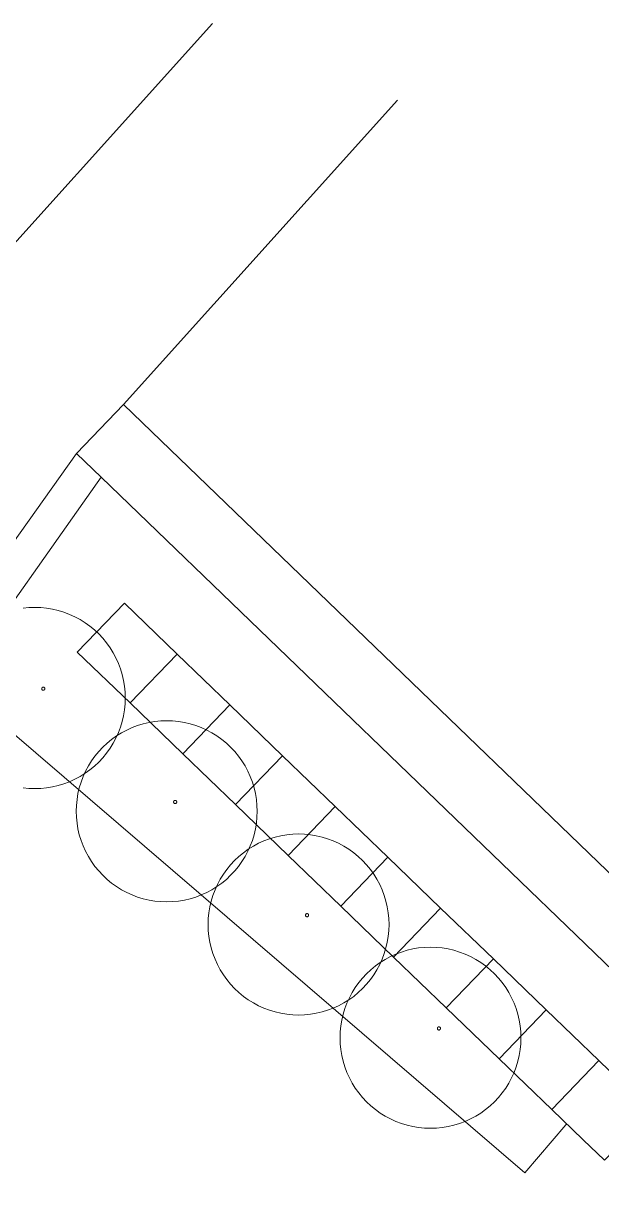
# Model space of a CAD drawing. Header units: inches. Extents: x 501854 to 503583, y 4345579 to 4347155.
# Drawn here: x 503235.6 to 503261.2, y 4346314.3 to 4346365.9 of the extents above; entities that cross this region are included whole.
import ezdxf

# ---------------------------------------------------------------- set-up
doc = ezdxf.new("R2010")
doc.units = ezdxf.units.IN
doc.header["$MEASUREMENT"] = 0
doc.layers.add('cp_alberi_linea', color=252, linetype='Continuous', lineweight=9)
doc.layers.add('cp_recinzioni leggere_linea', color=132, linetype='Continuous', lineweight=9)

msp = doc.modelspace()

# ---------------------------------------------------------------- linework, layer by layer
at = {"layer": 'cp_alberi_linea'}
msp.add_lwpolyline([(503235.604, 4346332.157), (503235.865, 4346332.131), (503236.126, 4346332.122), (503236.388, 4346332.131), (503236.649, 4346332.157), (503236.907, 4346332.199), (503237.162, 4346332.259), (503237.412, 4346332.335), (503237.657, 4346332.427), (503237.896, 4346332.535), (503238.126, 4346332.658), (503238.349, 4346332.796), (503238.561, 4346332.949), (503238.764, 4346333.115), (503238.955, 4346333.294), (503239.134, 4346333.485), (503239.3, 4346333.687), (503239.452, 4346333.9), (503239.591, 4346334.122), (503239.714, 4346334.353), (503239.822, 4346334.592), (503239.914, 4346334.837), (503239.99, 4346335.087), (503240.05, 4346335.342), (503240.092, 4346335.6), (503240.118, 4346335.861), (503240.126, 4346336.122), (503240.118, 4346336.384), (503240.092, 4346336.644), (503240.05, 4346336.903), (503239.99, 4346337.158), (503239.914, 4346337.408), (503239.822, 4346337.653), (503239.714, 4346337.891), (503239.591, 4346338.122), (503239.452, 4346338.345), (503239.3, 4346338.557), (503239.134, 4346338.76), (503238.955, 4346338.951), (503238.764, 4346339.13), (503238.561, 4346339.296), (503238.349, 4346339.448), (503238.126, 4346339.586), (503237.896, 4346339.71), (503237.657, 4346339.818), (503237.412, 4346339.91), (503237.162, 4346339.986), (503236.907, 4346340.045), (503236.649, 4346340.088), (503236.388, 4346340.114), (503236.126, 4346340.122), (503235.865, 4346340.114), (503235.604, 4346340.088)], dxfattribs=at)
for points in [[(503236.571, 4346336.533), (503236.57, 4346336.538), (503236.57, 4346336.543), (503236.569, 4346336.547), (503236.568, 4346336.552), (503236.567, 4346336.556), (503236.565, 4346336.56), (503236.563, 4346336.565), (503236.561, 4346336.569), (503236.559, 4346336.572), (503236.556, 4346336.576), (503236.553, 4346336.58), (503236.55, 4346336.583), (503236.547, 4346336.586), (503236.543, 4346336.589), (503236.539, 4346336.592), (503236.536, 4346336.594), (503236.531, 4346336.596), (503236.527, 4346336.598), (503236.523, 4346336.6), (503236.519, 4346336.601), (503236.514, 4346336.602), (503236.51, 4346336.603), (503236.505, 4346336.603), (503236.5, 4346336.604), (503236.496, 4346336.603), (503236.491, 4346336.603), (503236.487, 4346336.602), (503236.482, 4346336.601), (503236.478, 4346336.6), (503236.474, 4346336.598), (503236.469, 4346336.596), (503236.465, 4346336.594), (503236.462, 4346336.592), (503236.458, 4346336.589), (503236.454, 4346336.586), (503236.451, 4346336.583), (503236.448, 4346336.58), (503236.445, 4346336.576), (503236.442, 4346336.572), (503236.44, 4346336.569), (503236.438, 4346336.565), (503236.436, 4346336.56), (503236.434, 4346336.556), (503236.433, 4346336.552), (503236.432, 4346336.547), (503236.431, 4346336.543), (503236.431, 4346336.538), (503236.43, 4346336.533), (503236.431, 4346336.529), (503236.431, 4346336.524), (503236.432, 4346336.52), (503236.433, 4346336.515), (503236.434, 4346336.511), (503236.436, 4346336.507), (503236.438, 4346336.502), (503236.44, 4346336.498), (503236.442, 4346336.495), (503236.445, 4346336.491), (503236.448, 4346336.487), (503236.451, 4346336.484), (503236.454, 4346336.481), (503236.458, 4346336.478), (503236.462, 4346336.475), (503236.465, 4346336.473), (503236.469, 4346336.471), (503236.474, 4346336.469), (503236.478, 4346336.467), (503236.482, 4346336.466), (503236.487, 4346336.465), (503236.491, 4346336.464), (503236.496, 4346336.464), (503236.5, 4346336.463), (503236.505, 4346336.464), (503236.51, 4346336.464), (503236.514, 4346336.465), (503236.519, 4346336.466), (503236.523, 4346336.467), (503236.527, 4346336.469), (503236.531, 4346336.471), (503236.536, 4346336.473), (503236.539, 4346336.475), (503236.543, 4346336.478), (503236.547, 4346336.481), (503236.55, 4346336.484), (503236.553, 4346336.487), (503236.556, 4346336.491), (503236.559, 4346336.495), (503236.561, 4346336.498), (503236.563, 4346336.502), (503236.565, 4346336.507), (503236.567, 4346336.511), (503236.568, 4346336.515), (503236.569, 4346336.52), (503236.57, 4346336.524), (503236.57, 4346336.529)], [(503245.958, 4346331.12), (503245.949, 4346331.381), (503245.924, 4346331.642), (503245.881, 4346331.9), (503245.822, 4346332.155), (503245.746, 4346332.405), (503245.654, 4346332.65), (503245.545, 4346332.889), (503245.422, 4346333.12), (503245.284, 4346333.342), (503245.131, 4346333.555), (503244.965, 4346333.757), (503244.786, 4346333.948), (503244.595, 4346334.127), (503244.393, 4346334.293), (503244.18, 4346334.446), (503243.958, 4346334.584), (503243.727, 4346334.707), (503243.489, 4346334.815), (503243.244, 4346334.907), (503242.993, 4346334.983), (503242.738, 4346335.043), (503242.48, 4346335.085), (503242.22, 4346335.111), (503241.958, 4346335.12), (503241.696, 4346335.111), (503241.436, 4346335.085), (503241.178, 4346335.043), (503240.923, 4346334.983), (503240.672, 4346334.907), (503240.427, 4346334.815), (503240.189, 4346334.707), (503239.958, 4346334.584), (503239.736, 4346334.446), (503239.523, 4346334.293), (503239.321, 4346334.127), (503239.13, 4346333.948), (503238.951, 4346333.757), (503238.785, 4346333.555), (503238.632, 4346333.342), (503238.494, 4346333.12), (503238.37, 4346332.889), (503238.262, 4346332.65), (503238.17, 4346332.405), (503238.094, 4346332.155), (503238.035, 4346331.9), (503237.992, 4346331.642), (503237.967, 4346331.381), (503237.958, 4346331.12), (503237.967, 4346330.858), (503237.992, 4346330.598), (503238.035, 4346330.339), (503238.094, 4346330.084), (503238.17, 4346329.834), (503238.262, 4346329.589), (503238.37, 4346329.351), (503238.494, 4346329.12), (503238.632, 4346328.897), (503238.785, 4346328.685), (503238.951, 4346328.482), (503239.13, 4346328.291), (503239.321, 4346328.112), (503239.523, 4346327.946), (503239.736, 4346327.794), (503239.958, 4346327.656), (503240.189, 4346327.532), (503240.427, 4346327.424), (503240.672, 4346327.332), (503240.923, 4346327.256), (503241.178, 4346327.197), (503241.436, 4346327.154), (503241.696, 4346327.128), (503241.958, 4346327.12), (503242.22, 4346327.128), (503242.48, 4346327.154), (503242.738, 4346327.197), (503242.993, 4346327.256), (503243.244, 4346327.332), (503243.489, 4346327.424), (503243.727, 4346327.532), (503243.958, 4346327.656), (503244.18, 4346327.794), (503244.393, 4346327.946), (503244.595, 4346328.112), (503244.786, 4346328.291), (503244.965, 4346328.482), (503245.131, 4346328.685), (503245.284, 4346328.897), (503245.422, 4346329.12), (503245.545, 4346329.351), (503245.654, 4346329.589), (503245.746, 4346329.834), (503245.822, 4346330.084), (503245.881, 4346330.339), (503245.924, 4346330.598), (503245.949, 4346330.858)], [(503242.402, 4346331.531), (503242.402, 4346331.535), (503242.402, 4346331.54), (503242.401, 4346331.545), (503242.4, 4346331.549), (503242.398, 4346331.553), (503242.397, 4346331.558), (503242.395, 4346331.562), (503242.393, 4346331.566), (503242.39, 4346331.57), (503242.388, 4346331.574), (503242.385, 4346331.577), (503242.382, 4346331.58), (503242.378, 4346331.584), (503242.375, 4346331.586), (503242.371, 4346331.589), (503242.367, 4346331.592), (503242.363, 4346331.594), (503242.359, 4346331.596), (503242.355, 4346331.597), (503242.35, 4346331.599), (503242.346, 4346331.6), (503242.341, 4346331.6), (503242.337, 4346331.601), (503242.332, 4346331.601), (503242.327, 4346331.601), (503242.323, 4346331.6), (503242.318, 4346331.6), (503242.314, 4346331.599), (503242.31, 4346331.597), (503242.305, 4346331.596), (503242.301, 4346331.594), (503242.297, 4346331.592), (503242.293, 4346331.589), (503242.289, 4346331.586), (503242.286, 4346331.584), (503242.282, 4346331.58), (503242.279, 4346331.577), (503242.276, 4346331.574), (503242.274, 4346331.57), (503242.271, 4346331.566), (503242.269, 4346331.562), (503242.267, 4346331.558), (503242.266, 4346331.553), (503242.264, 4346331.549), (503242.263, 4346331.545), (503242.263, 4346331.54), (503242.262, 4346331.535), (503242.262, 4346331.531), (503242.262, 4346331.526), (503242.263, 4346331.522), (503242.263, 4346331.517), (503242.264, 4346331.513), (503242.266, 4346331.508), (503242.267, 4346331.504), (503242.269, 4346331.5), (503242.271, 4346331.496), (503242.274, 4346331.492), (503242.276, 4346331.488), (503242.279, 4346331.485), (503242.282, 4346331.481), (503242.286, 4346331.478), (503242.289, 4346331.475), (503242.293, 4346331.473), (503242.297, 4346331.47), (503242.301, 4346331.468), (503242.305, 4346331.466), (503242.31, 4346331.464), (503242.314, 4346331.463), (503242.318, 4346331.462), (503242.323, 4346331.461), (503242.327, 4346331.461), (503242.332, 4346331.461), (503242.337, 4346331.461), (503242.341, 4346331.461), (503242.346, 4346331.462), (503242.35, 4346331.463), (503242.355, 4346331.464), (503242.359, 4346331.466), (503242.363, 4346331.468), (503242.367, 4346331.47), (503242.371, 4346331.473), (503242.375, 4346331.475), (503242.378, 4346331.478), (503242.382, 4346331.481), (503242.385, 4346331.485), (503242.388, 4346331.488), (503242.39, 4346331.492), (503242.393, 4346331.496), (503242.395, 4346331.5), (503242.397, 4346331.504), (503242.398, 4346331.508), (503242.4, 4346331.513), (503242.401, 4346331.517), (503242.402, 4346331.522), (503242.402, 4346331.526)], [(503251.79, 4346326.117), (503251.781, 4346326.379), (503251.755, 4346326.639), (503251.713, 4346326.897), (503251.653, 4346327.152), (503251.577, 4346327.403), (503251.485, 4346327.648), (503251.377, 4346327.886), (503251.254, 4346328.117), (503251.115, 4346328.339), (503250.963, 4346328.552), (503250.797, 4346328.754), (503250.618, 4346328.945), (503250.427, 4346329.124), (503250.225, 4346329.29), (503250.012, 4346329.443), (503249.79, 4346329.581), (503249.559, 4346329.705), (503249.32, 4346329.813), (503249.075, 4346329.905), (503248.825, 4346329.981), (503248.57, 4346330.04), (503248.312, 4346330.083), (503248.051, 4346330.109), (503247.79, 4346330.117), (503247.528, 4346330.109), (503247.267, 4346330.083), (503247.009, 4346330.04), (503246.754, 4346329.981), (503246.504, 4346329.905), (503246.259, 4346329.813), (503246.02, 4346329.705), (503245.79, 4346329.581), (503245.567, 4346329.443), (503245.355, 4346329.29), (503245.152, 4346329.124), (503244.961, 4346328.945), (503244.782, 4346328.754), (503244.616, 4346328.552), (503244.464, 4346328.339), (503244.325, 4346328.117), (503244.202, 4346327.886), (503244.094, 4346327.648), (503244.002, 4346327.403), (503243.926, 4346327.152), (503243.866, 4346326.897), (503243.824, 4346326.639), (503243.798, 4346326.379), (503243.79, 4346326.117), (503243.798, 4346325.855), (503243.824, 4346325.595), (503243.866, 4346325.337), (503243.926, 4346325.082), (503244.002, 4346324.831), (503244.094, 4346324.586), (503244.202, 4346324.348), (503244.325, 4346324.117), (503244.464, 4346323.895), (503244.616, 4346323.682), (503244.782, 4346323.48), (503244.961, 4346323.289), (503245.152, 4346323.11), (503245.355, 4346322.944), (503245.567, 4346322.791), (503245.79, 4346322.653), (503246.02, 4346322.53), (503246.259, 4346322.422), (503246.504, 4346322.329), (503246.754, 4346322.253), (503247.009, 4346322.194), (503247.267, 4346322.151), (503247.528, 4346322.126), (503247.79, 4346322.117), (503248.051, 4346322.126), (503248.312, 4346322.151), (503248.57, 4346322.194), (503248.825, 4346322.253), (503249.075, 4346322.329), (503249.32, 4346322.422), (503249.559, 4346322.53), (503249.79, 4346322.653), (503250.012, 4346322.791), (503250.225, 4346322.944), (503250.427, 4346323.11), (503250.618, 4346323.289), (503250.797, 4346323.48), (503250.963, 4346323.682), (503251.115, 4346323.895), (503251.254, 4346324.117), (503251.377, 4346324.348), (503251.485, 4346324.586), (503251.577, 4346324.831), (503251.653, 4346325.082), (503251.713, 4346325.337), (503251.755, 4346325.595), (503251.781, 4346325.855)], [(503248.234, 4346326.528), (503248.234, 4346326.533), (503248.233, 4346326.537), (503248.232, 4346326.542), (503248.231, 4346326.546), (503248.23, 4346326.551), (503248.228, 4346326.555), (503248.227, 4346326.559), (503248.224, 4346326.563), (503248.222, 4346326.567), (503248.219, 4346326.571), (503248.216, 4346326.574), (503248.213, 4346326.578), (503248.21, 4346326.581), (503248.206, 4346326.584), (503248.203, 4346326.587), (503248.199, 4346326.589), (503248.195, 4346326.591), (503248.19, 4346326.593), (503248.186, 4346326.595), (503248.182, 4346326.596), (503248.177, 4346326.597), (503248.173, 4346326.598), (503248.168, 4346326.598), (503248.164, 4346326.598), (503248.159, 4346326.598), (503248.154, 4346326.598), (503248.15, 4346326.597), (503248.145, 4346326.596), (503248.141, 4346326.595), (503248.137, 4346326.593), (503248.133, 4346326.591), (503248.129, 4346326.589), (503248.125, 4346326.587), (503248.121, 4346326.584), (503248.117, 4346326.581), (503248.114, 4346326.578), (503248.111, 4346326.574), (503248.108, 4346326.571), (503248.105, 4346326.567), (503248.103, 4346326.563), (503248.101, 4346326.559), (503248.099, 4346326.555), (503248.097, 4346326.551), (503248.096, 4346326.546), (503248.095, 4346326.542), (503248.094, 4346326.537), (503248.094, 4346326.533), (503248.094, 4346326.528), (503248.094, 4346326.524), (503248.094, 4346326.519), (503248.095, 4346326.515), (503248.096, 4346326.51), (503248.097, 4346326.506), (503248.099, 4346326.501), (503248.101, 4346326.497), (503248.103, 4346326.493), (503248.105, 4346326.489), (503248.108, 4346326.486), (503248.111, 4346326.482), (503248.114, 4346326.479), (503248.117, 4346326.476), (503248.121, 4346326.473), (503248.125, 4346326.47), (503248.129, 4346326.468), (503248.133, 4346326.465), (503248.137, 4346326.463), (503248.141, 4346326.462), (503248.145, 4346326.461), (503248.15, 4346326.46), (503248.154, 4346326.459), (503248.159, 4346326.458), (503248.164, 4346326.458), (503248.168, 4346326.458), (503248.173, 4346326.459), (503248.177, 4346326.46), (503248.182, 4346326.461), (503248.186, 4346326.462), (503248.19, 4346326.463), (503248.195, 4346326.465), (503248.199, 4346326.468), (503248.203, 4346326.47), (503248.206, 4346326.473), (503248.21, 4346326.476), (503248.213, 4346326.479), (503248.216, 4346326.482), (503248.219, 4346326.486), (503248.222, 4346326.489), (503248.224, 4346326.493), (503248.227, 4346326.497), (503248.228, 4346326.501), (503248.23, 4346326.506), (503248.231, 4346326.51), (503248.232, 4346326.515), (503248.233, 4346326.519), (503248.234, 4346326.524)], [(503257.621, 4346321.114), (503257.613, 4346321.376), (503257.587, 4346321.637), (503257.544, 4346321.895), (503257.485, 4346322.15), (503257.409, 4346322.4), (503257.317, 4346322.645), (503257.209, 4346322.884), (503257.085, 4346323.114), (503256.947, 4346323.337), (503256.795, 4346323.549), (503256.629, 4346323.752), (503256.45, 4346323.943), (503256.259, 4346324.122), (503256.056, 4346324.288), (503255.843, 4346324.44), (503255.621, 4346324.579), (503255.39, 4346324.702), (503255.152, 4346324.81), (503254.907, 4346324.902), (503254.656, 4346324.978), (503254.402, 4346325.038), (503254.143, 4346325.08), (503253.883, 4346325.106), (503253.621, 4346325.114), (503253.36, 4346325.106), (503253.099, 4346325.08), (503252.841, 4346325.038), (503252.586, 4346324.978), (503252.335, 4346324.902), (503252.09, 4346324.81), (503251.852, 4346324.702), (503251.621, 4346324.579), (503251.399, 4346324.44), (503251.186, 4346324.288), (503250.984, 4346324.122), (503250.793, 4346323.943), (503250.614, 4346323.752), (503250.448, 4346323.549), (503250.295, 4346323.337), (503250.157, 4346323.114), (503250.034, 4346322.884), (503249.926, 4346322.645), (503249.833, 4346322.4), (503249.757, 4346322.15), (503249.698, 4346321.895), (503249.655, 4346321.637), (503249.63, 4346321.376), (503249.621, 4346321.114), (503249.63, 4346320.853), (503249.655, 4346320.592), (503249.698, 4346320.334), (503249.757, 4346320.079), (503249.833, 4346319.829), (503249.926, 4346319.584), (503250.034, 4346319.345), (503250.157, 4346319.114), (503250.295, 4346318.892), (503250.448, 4346318.679), (503250.614, 4346318.477), (503250.793, 4346318.286), (503250.984, 4346318.107), (503251.186, 4346317.941), (503251.399, 4346317.789), (503251.621, 4346317.65), (503251.852, 4346317.527), (503252.09, 4346317.419), (503252.335, 4346317.327), (503252.586, 4346317.251), (503252.841, 4346317.191), (503253.099, 4346317.149), (503253.36, 4346317.123), (503253.621, 4346317.114), (503253.883, 4346317.123), (503254.143, 4346317.149), (503254.402, 4346317.191), (503254.656, 4346317.251), (503254.907, 4346317.327), (503255.152, 4346317.419), (503255.39, 4346317.527), (503255.621, 4346317.65), (503255.843, 4346317.789), (503256.056, 4346317.941), (503256.259, 4346318.107), (503256.45, 4346318.286), (503256.629, 4346318.477), (503256.795, 4346318.679), (503256.947, 4346318.892), (503257.085, 4346319.114), (503257.209, 4346319.345), (503257.317, 4346319.584), (503257.409, 4346319.829), (503257.485, 4346320.079), (503257.544, 4346320.334), (503257.587, 4346320.592), (503257.613, 4346320.853)], [(503254.065, 4346321.526), (503254.065, 4346321.53), (503254.065, 4346321.535), (503254.064, 4346321.539), (503254.063, 4346321.544), (503254.062, 4346321.548), (503254.06, 4346321.552), (503254.058, 4346321.557), (503254.056, 4346321.561), (503254.054, 4346321.565), (503254.051, 4346321.568), (503254.048, 4346321.572), (503254.045, 4346321.575), (503254.041, 4346321.578), (503254.038, 4346321.581), (503254.034, 4346321.584), (503254.03, 4346321.586), (503254.026, 4346321.589), (503254.022, 4346321.59), (503254.018, 4346321.592), (503254.013, 4346321.593), (503254.009, 4346321.594), (503254.004, 4346321.595), (503254, 4346321.596), (503253.995, 4346321.596), (503253.991, 4346321.596), (503253.986, 4346321.595), (503253.982, 4346321.594), (503253.977, 4346321.593), (503253.973, 4346321.592), (503253.968, 4346321.59), (503253.964, 4346321.589), (503253.96, 4346321.586), (503253.956, 4346321.584), (503253.953, 4346321.581), (503253.949, 4346321.578), (503253.946, 4346321.575), (503253.943, 4346321.572), (503253.94, 4346321.568), (503253.937, 4346321.565), (503253.935, 4346321.561), (503253.932, 4346321.557), (503253.93, 4346321.552), (503253.929, 4346321.548), (503253.928, 4346321.544), (503253.926, 4346321.539), (503253.926, 4346321.535), (503253.925, 4346321.53), (503253.925, 4346321.526), (503253.925, 4346321.521), (503253.926, 4346321.516), (503253.926, 4346321.512), (503253.928, 4346321.507), (503253.929, 4346321.503), (503253.93, 4346321.499), (503253.932, 4346321.495), (503253.935, 4346321.491), (503253.937, 4346321.487), (503253.94, 4346321.483), (503253.943, 4346321.479), (503253.946, 4346321.476), (503253.949, 4346321.473), (503253.953, 4346321.47), (503253.956, 4346321.467), (503253.96, 4346321.465), (503253.964, 4346321.463), (503253.968, 4346321.461), (503253.973, 4346321.459), (503253.977, 4346321.458), (503253.982, 4346321.457), (503253.986, 4346321.456), (503253.991, 4346321.456), (503253.995, 4346321.456), (503254, 4346321.456), (503254.004, 4346321.456), (503254.009, 4346321.457), (503254.013, 4346321.458), (503254.018, 4346321.459), (503254.022, 4346321.461), (503254.026, 4346321.463), (503254.03, 4346321.465), (503254.034, 4346321.467), (503254.038, 4346321.47), (503254.041, 4346321.473), (503254.045, 4346321.476), (503254.048, 4346321.479), (503254.051, 4346321.483), (503254.054, 4346321.487), (503254.056, 4346321.491), (503254.058, 4346321.495), (503254.06, 4346321.499), (503254.062, 4346321.503), (503254.063, 4346321.507), (503254.064, 4346321.512), (503254.065, 4346321.516), (503254.065, 4346321.521)]]:
    msp.add_lwpolyline(points, close=True, dxfattribs=at)
at = {"layer": 'cp_recinzioni leggere_linea'}
for points in [[(503231.864, 4346352.484), (503243.987, 4346365.924)], [(503252.165, 4346362.529), (503240.043, 4346349.089), (503272.553, 4346317.781), (503283.901, 4346304.291), (503298.711, 4346279.899), (503291.941, 4346271.998)], [(503237.962, 4346346.928), (503240.043, 4346349.089)], [(503237.962, 4346346.928), (503234.763, 4346342.402), (503217.485, 4346317.953), (503216.319, 4346316.302), (503210.754, 4346308.428), (503292.201, 4346238.632), (503344.384, 4346165.22), (503360.654, 4346175.934), (503358.546, 4346179.325), (503343.323, 4346169.299)], [(503237.962, 4346346.928), (503239.055, 4346345.876), (503270.359, 4346315.729), (503281.456, 4346302.537), (503291.152, 4346286.569), (503284.142, 4346278.389), (503325.32, 4346215.827)], [(503239.055, 4346345.876), (503232.601, 4346336.744)], [(503240.335, 4346335.903), (503242.666, 4346333.658), (503244.747, 4346335.819), (503242.416, 4346338.064)], [(503259.61, 4346317.261), (503257.8, 4346315.15), (503232.601, 4346336.744)], [(503242.666, 4346333.658), (503244.997, 4346331.413), (503247.078, 4346333.574), (503244.747, 4346335.819)], [(503244.997, 4346331.413), (503247.328, 4346329.169), (503249.409, 4346331.33), (503247.078, 4346333.574)], [(503247.328, 4346329.169), (503249.659, 4346326.924), (503251.74, 4346329.085), (503249.409, 4346331.33)], [(503249.659, 4346326.924), (503251.991, 4346324.679), (503254.071, 4346326.84), (503251.74, 4346329.085)], [(503251.991, 4346324.679), (503254.322, 4346322.434), (503256.403, 4346324.595), (503254.071, 4346326.84)], [(503254.322, 4346322.434), (503256.653, 4346320.189), (503258.734, 4346322.35), (503256.403, 4346324.595)], [(503258.984, 4346317.944), (503261.065, 4346320.105), (503258.734, 4346322.35)], [(503256.653, 4346320.189), (503258.984, 4346317.944), (503260.371, 4346316.608), (503261.315, 4346315.7), (503263.396, 4346317.86), (503261.065, 4346320.105)], [(503259.61, 4346317.261), (503259.647, 4346317.305)]]:
    msp.add_lwpolyline(points, dxfattribs=at)
msp.add_lwpolyline([(503240.085, 4346340.309), (503238.004, 4346338.148), (503240.335, 4346335.903), (503242.416, 4346338.064)], close=True, dxfattribs=at)

doc.saveas('drawing.dxf')
